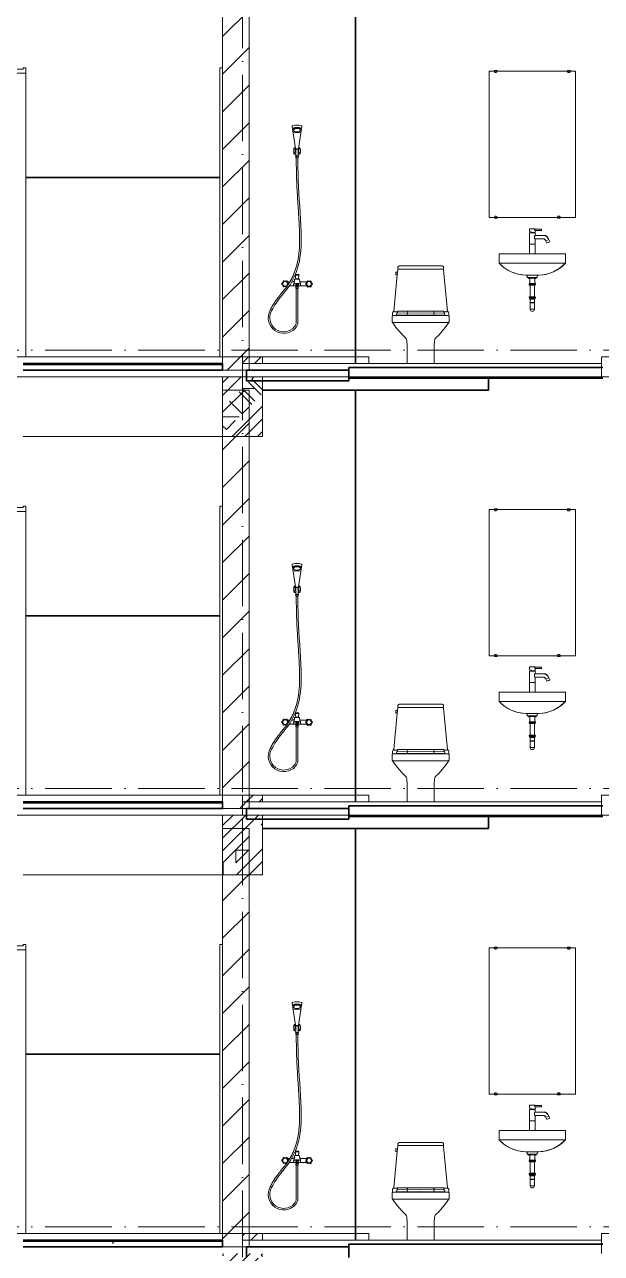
# Model space of a CAD drawing. Header units: millimetres. Extents: x -4940 to 55609, y -15283 to 93540.
# Drawn here: x 31310 to 35650, y 48100 to 57352 of the extents above; entities that cross this region are included whole.
import ezdxf

# ---------------------------------------------------------------- set-up
doc = ezdxf.new("R2010")
doc.units = ezdxf.units.MM
doc.linetypes.add('Grid Line', pattern=[14, 10, -2, 0, -2])
for name, color, linetype, lineweight in [('A-DOOR', 31, 'Continuous', 5), ('A-FLOR-MCUT', 3, 'Continuous', 9), ('CUA', 31, 'Continuous', 9), ('HATCH-TUONG', 152, 'Continuous', 9), ('NET CAT', 3, 'Continuous', 5), ('NET CATConcrete', 3, 'Continuous', 5), ('NET-CAT', 3, 'Continuous', 9), ('NET-THAY', 2, 'Continuous', 15), ('THIET-BI', 44, 'Continuous', 5), ('TRUC', 225, 'Continuous', 5)]:
    doc.layers.add(name, color=color, linetype=linetype, lineweight=lineweight)
pattern_1 = [(0, (21278.48, 39800), (1625.6, 406.4), [67.056, -1152.144, 67.056, -1152.144, -6502.4]), (0, (21278.48, 39800), (1625.6, 406.4), [-2438.4, 67.056, -2371.344, 67.056, -1152.144, -2844.8]), (0, (21278.48, 39800), (1625.6, 406.4), [-6096, 67.056, -745.744, 67.056, -1964.944]), (120, (21888.08, 40003.2), (-1164.753, 1204.611), [67.056, -1152.144, 67.056, -7654.544]), (120, (21888.08, 40003.2), (-1164.753, 1204.611), [-1286.256, -1152.144, 67.056, -2371.344, -4064]), (120, (21888.08, 40003.2), (-1164.753, 1204.611), [-4876.8, 67.056, -1152.144, 67.056, -2777.744]), (120, (21888.08, 40003.2), (-1164.753, 1204.611), [-6163.056, -745.744, 67.056, -1964.944]), (240, (22091.28, 40816), (-460.847, -1611.011), [67.056, -1152.144, 67.056, -7654.544]), (240, (22091.28, 40816), (-460.847, -1611.011), [-1286.256, -1152.144, 67.056, -2371.344, -4064]), (240, (22091.28, 40816), (-460.847, -1611.011), [-4876.8, 67.056, -1152.144, 67.056, -2777.744]), (240, (22091.28, 40816), (-460.847, -1611.011), [-6163.056, -745.744, 67.056, -1964.944])]
pattern_2 = [(45, (21278.48, 39800), (-141.4214, 141.4214), [])]
pattern_3 = [(45, (21373.7, 39800), (-476.246, 476.246), []), (45, (21469, 39800), (-476.246, 476.246), []), (45, (21278.5, 39800), (-476.246, 476.246), []), (45, (21754.7, 39800), (-476.246, 476.246), []), (45, (21850, 39800), (-476.246, 476.246), []), (0, (21659.5, 39895.25), (0, 952.5), [95.25, -857.25]), (0, (21754.7, 39990.5), (0, 952.5), [95.25, -857.25]), (45, (21659.5, 39895.25), (0, 952.491), [134.684, -1212.34]), (45, (21754.7, 39895.25), (0, 952.491), [134.684, -1212.34]), (0, (21659.5, 39895.25), (0, 952.5), [95.25, -857.25]), (90, (21183.2, 39895.25), (-952.5, 6e-14), [95.25, -857.25]), (90, (21278.5, 39895.25), (-952.5, 6e-14), [190.5, -762]), (45, (21183.2, 39990.5), (0, 952.491), [134.684, -1212.34]), (90, (22040.5, 40181), (-952.5, 6e-14), [95.25, -857.25]), (0, (21945.2, 40181), (0, 952.5), [95.25, -857.25]), (45, (21945.2, 40181), (0, 952.49), [134.684, -1212.34]), (0, (22135.7, 39895.25), (0, 952.5), [95.25, -857.25]), (0, (22135.7, 40371.5), (0, 952.5), [95.25, -857.25]), (90, (22326.2, 40466.75), (-952.5, 6e-14), [95.25, -857.25]), (45, (22135.7, 40371.5), (0, 952.49), [269.367, -1077.66]), (45, (22231, 40371.5), (0, 952.49), [134.684, -1212.34]), (45, (22421.5, 40562), (0, 952.49), [134.684, -1212.34]), (0, (22421.5, 40657.25), (0, 952.5), [95.25, -857.25]), (90, (22421.5, 40562), (-952.5, 6e-14), [95.25, -857.25]), (0, (21754.7, 40562), (0, 952.5), [95.25, -857.25]), (0, (21945.2, 40657.25), (0, 952.5), [95.25, -857.25]), (90, (21850, 40562), (-952.5, 6e-14), [95.25, -857.25]), (90, (21945.2, 40562), (-952.5, 6e-14), [95.25, -857.25]), (45, (21754.7, 40562), (0, 952.49), [134.684, -1212.34]), (45, (21945.2, 40562), (0, 952.49), [134.684, -1212.34]), (135, (21397.46, 40014.8), (-952.491, 6e-14), [134.684, -1212.34]), (135, (21516.6, 40133.4), (-952.491, 6e-14), [134.683, -1212.34]), (135, (21588.04, 40204.8), (-952.491, 6e-14), [134.683, -1212.34]), (135, (21611.85, 40228.6), (-952.49, 6e-14), [134.683, -1212.34]), (135, (21659.5, 40276.25), (-952.49, 6e-14), [134.683, -1212.34]), (135, (21683.3, 40300.06), (-952.49, 6e-14), [134.683, -1212.34]), (135, (21754.7, 40371.5), (-952.49, 6e-14), [134.683, -1212.34]), (135, (21802.35, 40419.1), (-952.49, 6e-14), [134.683, -1212.34]), (45, (21397.46, 40014.8), (0, 952.491), [95.25, -1251.775]), (45, (21516.6, 40133.4), (0, 952.491), [67.36, -1279.665]), (45, (21683.3, 40300.06), (0, 952.49), [67.36, -1279.665]), (45, (21588.04, 40395.3), (0, 952.49), [67.36, -1279.665]), (45, (21754.7, 40371.5), (0, 952.49), [67.36, -1279.665]), (45, (21659.5, 40466.75), (0, 952.49), [67.36, -1279.665]), (0, (21302.7, 40109.5), (0, 952.5), [190.043, -762.457]), (0, (21516.6, 40323.9), (0, 952.5), [95.25, -857.25])]

# ---------------------------------------------------------------- blocks, each defined once
blk = doc.blocks.new('X-SEN - X-SEN-5806-MẶT CẮT A-A')
at = {"layer": 'THIET-BI', "color": 130, "lineweight": 9}
for p, q in [((33348.4, 23419), (33322.8, 23584)), ((33371.4, 23419), (33397, 23584)), ((33346.9, 23414.9), (33338.3, 23421.9)), ((33351.3, 23414.9), (33346.9, 23414.9)), ((33348.4, 23414.9), (33348.4, 23419)), ((33351.3, 23397.1), (33351.3, 23414.9)), ((33368.4, 23414.9), (33372.9, 23414.9)), ((33368.4, 23397.1), (33368.4, 23414.9)), ((33371.4, 23414.9), (33371.4, 23419)), ((33372.9, 23414.9), (33381.4, 23421.9)), ((33338.3, 23378.1), (33346.9, 23397.1)), ((33346.9, 23397.1), (33351.3, 23397.1)), ((33350.4, 23363.1), (33350.4, 23392.9)), ((33369.5, 23363.1), (33350.4, 23363.1)), ((33369.5, 23358.1), (33350.4, 23358.1)), ((33351.2, 23358.1), (33351.2, 23351.3)), ((33354, 23348.3), (33365.8, 23348.3)), ((33365.8, 23358.1), (33354.2, 23358.1)), ((33369.6, 23397.1), (33368.4, 23397.1)), ((33372.9, 23397.1), (33368.4, 23397.1)), ((33368.8, 23351.3), (33368.8, 23358.1)), ((33369.5, 23392), (33369.5, 23363.1)), ((33381.4, 23378.1), (33372.9, 23397.1)), ((33305.7, 22414.7), (33285.6, 22414.7)), ((33330.1, 22414.7), (33319.6, 22414.7)), ((33337.4, 22400), (33341, 22431.9)), ((33345.9, 22436.2), (33374.1, 22436.2)), ((33346.6, 22464.7), (33350.3, 22436.7)), ((33373.5, 22464.7), (33346.6, 22464.7)), ((33350, 22393.4), (33350, 22398.9)), ((33350.3, 22436.7), (33369.7, 22436.7)), ((33368.5, 22470.6), (33351.5, 22470.6)), ((33369.7, 22436.7), (33373.5, 22464.7)), ((33370, 22399.2), (33370, 22393.4)), ((33382.6, 22400), (33379.1, 22431.9)), ((33389.9, 22414.7), (33434.6, 22414.7)), ((33285.6, 22385.3), (33287, 22385.3)), ((33301.7, 22385.3), (33434.3, 22385.3)), ((33349.8, 22379.7), (33349.8, 22385.3)), ((33369.8, 22379.7), (33349.8, 22379.7)), ((33350.7, 22378.3), (33350.7, 22379.7)), ((33368.7, 22378.3), (33350.7, 22378.3)), ((33351.1, 22371), (33351.1, 22367.3)), ((33352.4, 22373.5), (33352.4, 22378.3)), ((33353.9, 22114.3), (33353.9, 22364.3)), ((33365.7, 22374), (33354.1, 22374)), ((33354.1, 22364.3), (33365.7, 22364.3)), ((33365.9, 22114.3), (33365.9, 22364.3)), ((33367.5, 22373.5), (33367.5, 22378.3)), ((33368.7, 22379.7), (33368.7, 22378.3)), ((33368.7, 22367.3), (33368.7, 22371)), ((33369.8, 22385.3), (33369.8, 22379.7))]:
    blk.add_line(p, q, dxfattribs=at)
for centre in [(33270, 22400), (33450, 22399.2)]:
    blk.add_circle(centre, 17.5, dxfattribs=at)
for centre, radius, start, end in [((33359.9, 23490.3), 104.8, 71.20239, 108.79761), ((33327.7, 23584.8), 5, 108.79761, 188.81679), ((33330.3, 23568), 5, 107.228, 188.81679), ((33359.9, 23472.7), 104.8, 72.772, 107.228), ((33359.9, 23435.3), 104.8, 73.58336, 106.41664), ((33389.4, 23568), 5, 351.18321, 72.772), ((33392, 23584.8), 5, 351.18321, 71.20239), ((33413.7, 23400), 79.5, 166.0233, 193.9767), ((33341.4, 23418), 5, 90, 166.0233), ((33359.9, 23312.1), 112.4, 96.2592, 99.46347), ((33372.2, 23406), 26.9, 160.70548, 199.29452), ((33359.9, 23440.7), 24.6, 242.07326, 297.92674), ((33359.9, 23436.6), 24.6, 249.69968, 290.30032), ((33359.9, 23312.1), 112.4, 80.53653, 83.7408), ((33347.5, 23406), 26.9, 340.70548, 19.29452), ((33378.4, 23418), 5, 13.9767, 90), ((33306, 23400), 79.5, 346.0233, 13.9767), ((33341.4, 23382), 5, 193.9767, 270), ((33359.9, 23462.1), 87, 257.73835, 263.6304), ((33352.8, 23360.6), 3.83, 148.02464, 211.97536), ((33399.8, 23383.8), 50.3, 164.59285, 189.38997), ((33350.4, 23362.1), 1, 90, 148.02464), ((33350.4, 23359.1), 1, 211.97536, 270), ((33347.5, 23360.6), 3.83, 319.28447, 40.71553), ((33354.2, 23351.3), 3, 180, 270), ((33357.5, 23360.6), 3.83, 139.28447, 220.71553), ((33362.5, 23360.6), 3.83, 319.28447, 40.71553), ((33365.8, 23351.3), 3, 270, 0), ((33319.9, 23383.8), 50.3, 350.61003, 15.40715), ((33372.4, 23360.6), 3.83, 139.28447, 220.71553), ((33359.9, 23462.1), 87, 276.3696, 282.26165), ((33369.5, 23362.1), 1, 31.97536, 90), ((33369.5, 23359.1), 1, 270, 328.02464), ((33367.1, 23360.6), 3.83, 328.02464, 31.97536), ((33378.4, 23382), 5, 270, 346.0233), ((33270, 22400), 25, 171.53285, 188.46715), ((33240.3, 22417.1), 14.3, 290.19286, 9.80714), ((33240.3, 22382.9), 14.3, 350.19286, 69.80714), ((33270, 22400), 25, 111.53285, 128.46715), ((33270, 22434.3), 14.3, 230.19286, 309.80714), ((33270, 22400), 25, 51.53285, 68.46715), ((33299.7, 22417.1), 14.3, 170.19286, 249.80714), ((33299.7, 22382.9), 14.3, 110.19286, 189.80714), ((33270, 22400), 25, 351.53285, 8.46715), ((33330.1, 22424.7), 10, 270, 353.59525), ((33537.4, 22362.2), 206.6, 162.721, 173.59628), ((33359.1, 22384.4), 26.7, 144.25984, 178.11019), ((33360, 22350.8), 54.2, 65.33418, 114.66582), ((33345.9, 22431.2), 5, 90, 172.76706), ((33351.5, 22465.6), 5, 90, 189.6096), ((33368.5, 22465.6), 5, 350.3904, 90), ((33374.1, 22431.2), 5, 7.23294, 90), ((33389.9, 22424.7), 10, 186.40475, 270), ((33182.7, 22362.2), 206.6, 6.40372, 17.279), ((33360.9, 22383.7), 27.1, 3.30197, 36.88985), ((33450, 22399.2), 25, 171.53285, 188.46715), ((33420.3, 22416.3), 14.3, 290.19286, 9.80714), ((33420.3, 22382), 14.3, 350.19286, 69.80714), ((33450, 22399.2), 25, 111.53285, 128.46715), ((33450, 22433.4), 14.3, 230.19286, 309.80714), ((33450, 22399.2), 25, 51.53285, 68.46715), ((33479.7, 22416.3), 14.3, 170.19286, 249.80714), ((33479.7, 22382), 14.3, 110.19286, 189.80714), ((33450, 22399.2), 25, 351.53285, 8.46715), ((33270, 22400), 25, 231.53285, 248.46715), ((33270, 22365.7), 14.3, 50.19286, 129.80714), ((33270, 22400), 25, 291.53285, 308.46715), ((33354.1, 22371), 3, 90, 180), ((33354.1, 22367.3), 3, 180, 270), ((33365.7, 22371), 3, 0, 90), ((33365.7, 22367.3), 3, 270, 0), ((33450, 22399.2), 25, 231.53285, 248.46715), ((33450, 22364.9), 14.3, 50.19286, 129.80714), ((33450, 22399.2), 25, 291.53285, 308.46715), ((33259.9, 22144.3), 117.1, 150.15771, 318.97112), ((33259.9, 22144.3), 105.1, 150.15771, 318.97112), ((33294.9, 22114.3), 59, 318.60543, 359.98786), ((33294.9, 22114.3), 71, 318.6668, 359.98992)]:
    blk.add_arc(centre, radius, start, end, dxfattribs=at)
for centre, major_axis, ratio in [((33359.9, 23558.8), (30.2, 0), 0.492288), ((33359.6, 23556.9), (26.8, 0.5), 0.480422), ((33360, 22393.4), (10, 0), 0.102577)]:
    blk.add_ellipse(centre, major_axis=major_axis, ratio=ratio, dxfattribs=at)
blk.add_ellipse((33360, 22399.2), major_axis=(10, 0), ratio=0.102577, start_param=0, end_param=3.141593, dxfattribs=at)
for points, knots in [([(33354, 23348.3), (33354.2, 23329.3), (33354.3, 23310.2), (33354.7, 23272.2), (33355, 23253.2), (33355.7, 23220.2), (33356.1, 23206.2), (33356.9, 23180.7), (33357.3, 23169.3), (33358.2, 23146.4), (33358.8, 23135), (33360.5, 23100.7), (33361.8, 23077.9), (33366.1, 23009.6), (33369.2, 22964.1), (33373, 22902), (33373.9, 22885.3), (33375.5, 22854.4), (33376.2, 22840.1), (33377.3, 22813.5), (33377.7, 22801.1), (33378.5, 22776.4), (33378.8, 22764.1), (33379.2, 22727.1), (33379, 22702.5), (33377.1, 22663.2), (33376, 22648.5), (33373.2, 22622), (33371.7, 22610.3), (33368.3, 22588.7), (33366.5, 22578.7), (33362.3, 22559), (33359.9, 22549.2), (33352, 22519.8), (33345.6, 22500.6), (33334.5, 22472.5), (33330.6, 22463.4), (33318, 22436.4), (33308.6, 22418.9), (33293.1, 22394), (33287.7, 22386), (33276.2, 22369.9), (33270, 22361.8), (33257.2, 22345.7), (33250.6, 22337.8), (33234.2, 22318.1), (33224.3, 22306.3), (33211.3, 22289.6), (33207.9, 22285), (33201.8, 22276.7), (33199.1, 22272.9), (33194.8, 22266.7), (33193.2, 22264.3), (33188.4, 22256.9), (33185.4, 22251.9), (33179.4, 22241.9), (33176.6, 22236.8), (33168.4, 22221.9), (33163.2, 22212), (33158.1, 22202.2)], [10.763393, 10.763393, 10.763393, 10.763393, 67.877121, 67.877121, 124.65304, 124.65304, 166.69513, 166.69513, 200.930722, 200.930722, 235.166314, 235.166314, 303.637498, 303.637498, 440.579865, 440.579865, 490.560181, 490.560181, 533.538778, 533.538778, 570.662893, 570.662893, 607.787008, 607.787008, 682.035238, 682.035238, 727.0732, 727.0732, 763.128626, 763.128626, 793.90814, 793.90814, 824.687653, 824.687653, 886.24668, 886.24668, 916.453467, 916.453467, 976.867041, 976.867041, 1006.423841, 1006.423841, 1037.610174, 1037.610174, 1068.796507, 1068.796507, 1114.385518, 1114.385518, 1131.259849, 1131.259849, 1144.761911, 1144.761911, 1153.292739, 1153.292739, 1170.354396, 1170.354396, 1187.416052, 1187.416052, 1220.589637, 1220.589637, 1220.589637, 1220.589637]), ([(33366, 23348.4), (33366.4, 23292), (33368.1, 23105.6), (33393.2, 22847.9), (33391.2, 22570.1), (33315.1, 22383.2), (33212.1, 22279.9), (33179.1, 22216.5), (33168.7, 22196.6)], [10.839785, 10.839785, 10.839785, 10.839785, 179.867982, 569.802437, 788.393473, 1006.975964, 1153.38591, 1220.589637, 1220.589637, 1220.589637, 1220.589637])]:
    blk.add_open_spline(points, degree=3, knots=knots, dxfattribs=at)
blk = doc.blocks.new('X-XI - X-XI-5804-MẶT CẮT A-A')
at = {"layer": 'THIET-BI', "color": 130, "lineweight": 9}
for p, q in [((34103.8, 22485.2), (34103.8, 22469.8)), ((34103.8, 22485.2), (34103.8, 22469.8)), ((34115.8, 22488.2), (34106.8, 22488.2)), ((34115.8, 22488.2), (34106.8, 22488.2)), ((34117.4, 22505.1), (34113.8, 22466.8)), ((34113.8, 22466.8), (34115.8, 22488.2)), ((34117.4, 22505.1), (34115.8, 22488.2)), ((34118, 22524.9), (34117.4, 22521.7)), ((34118, 22524.9), (34117.4, 22521.7)), ((34117.4, 22521.7), (34117.4, 22518.2)), ((34117.4, 22521.7), (34117.4, 22518.2)), ((34117.4, 22518.2), (34118.5, 22514.3)), ((34117.4, 22518.2), (34118.5, 22514.3)), ((34118.2, 22508.5), (34117.4, 22505.1)), ((34118.2, 22508.5), (34117.4, 22505.1)), ((34119.6, 22528.4), (34118, 22524.9)), ((34119.6, 22528.4), (34118, 22524.9)), ((34119.9, 22511.5), (34118.2, 22508.5)), ((34119.9, 22511.5), (34118.2, 22508.5)), ((34118.5, 22514.3), (34119.9, 22511.5)), ((34118.5, 22514.3), (34119.9, 22511.5)), ((34121.8, 22531.3), (34119.6, 22528.4)), ((34121.8, 22531.3), (34119.6, 22528.4)), ((34119.9, 22511.5), (34289.9, 22511.5)), ((34124.4, 22533.5), (34121.8, 22531.3)), ((34124.4, 22533.5), (34121.8, 22531.3)), ((34127.1, 22535), (34124.4, 22533.5)), ((34127.1, 22535), (34124.4, 22533.5)), ((34452.8, 22535), (34127.1, 22535)), ((34452.8, 22535), (34127.1, 22535)), ((34289.9, 22511.5), (34460, 22511.5)), ((34456.1, 22533.1), (34452.8, 22535)), ((34456.1, 22533.1), (34452.8, 22535)), ((34458.6, 22530.8), (34456.1, 22533.1)), ((34458.6, 22530.8), (34456.1, 22533.1)), ((34460.6, 22527.9), (34458.6, 22530.8)), ((34460.6, 22527.9), (34458.6, 22530.8)), ((34460, 22511.5), (34461.4, 22514.3)), ((34460, 22511.5), (34461.4, 22514.3)), ((34461, 22510), (34460, 22511.5)), ((34461, 22510), (34460, 22511.5)), ((34461.8, 22524.9), (34460.6, 22527.9)), ((34461.8, 22524.9), (34460.6, 22527.9)), ((34461.7, 22508.5), (34461, 22510)), ((34461.7, 22508.5), (34461, 22510)), ((34461.4, 22514.3), (34462.2, 22517.1)), ((34461.4, 22514.3), (34462.2, 22517.1)), ((34462.2, 22506.8), (34461.7, 22508.5)), ((34462.2, 22506.8), (34461.7, 22508.5)), ((34462.5, 22521.3), (34461.8, 22524.9)), ((34462.5, 22521.3), (34461.8, 22524.9)), ((34462.2, 22517.1), (34462.5, 22521.3)), ((34462.2, 22517.1), (34462.5, 22521.3)), ((34462.5, 22505.1), (34462.2, 22506.8)), ((34462.5, 22505.1), (34462.2, 22506.8)), ((34491.7, 22192.8), (34462.5, 22505.1)), ((34491.7, 22192.8), (34462.5, 22505.1)), ((34113.8, 22466.8), (34088.2, 22192.8)), ((34113.8, 22466.8), (34088.2, 22192.8)), ((34106.8, 22466.8), (34113.8, 22466.8)), ((34106.8, 22466.8), (34113.8, 22466.8)), ((34076.4, 22155.9), (34076, 22113)), ((34076.4, 22155.9), (34076, 22113)), ((34076, 22113), (34080, 22105.8)), ((34076, 22113), (34080, 22105.8)), ((34080.2, 22161.8), (34076.4, 22155.9)), ((34080.2, 22161.8), (34076.4, 22155.9)), ((34077.3, 22178.2), (34077, 22175.4)), ((34077.3, 22178.2), (34077, 22175.4)), ((34077, 22175.4), (34077.2, 22171.9)), ((34077, 22175.4), (34077.2, 22171.9)), ((34077.2, 22171.9), (34078, 22168.6)), ((34077.2, 22171.9), (34078, 22168.6)), ((34078.5, 22182.6), (34077.3, 22178.2)), ((34078.5, 22182.6), (34077.3, 22178.2)), ((34078, 22168.6), (34080.2, 22161.8)), ((34078, 22168.6), (34080.2, 22161.8)), ((34080.3, 22185.9), (34078.5, 22182.6)), ((34080.3, 22185.9), (34078.5, 22182.6)), ((34082.5, 22188.6), (34080.3, 22185.9)), ((34082.5, 22188.6), (34080.3, 22185.9)), ((34085.5, 22191.2), (34082.5, 22188.6)), ((34085.5, 22191.2), (34082.5, 22188.6)), ((34088.2, 22192.8), (34085.5, 22191.2)), ((34088.2, 22192.8), (34085.5, 22191.2)), ((34289.9, 22161.2), (34089.8, 22161.2)), ((34116.2, 22190.1), (34096.6, 22190.1)), ((34111.4, 22163.3), (34126.3, 22163.5)), ((34289.9, 22181.4), (34116.7, 22179.2)), ((34289.9, 22194.9), (34121.2, 22194.9)), ((34126.3, 22163.5), (34146.5, 22163.8)), ((34127, 22161.2), (34126.3, 22163.3)), ((34289.9, 22165.3), (34146.2, 22163.8)), ((34146.7, 22163.8), (34146.7, 22161.2)), ((34188.2, 22167), (34190.8, 22180)), ((34191.1, 22164.6), (34188.2, 22167)), ((34189.5, 22185.1), (34194, 22194.6)), ((34190.8, 22180), (34189.5, 22185.1)), ((34458.6, 22194.9), (34289.9, 22194.9)), ((34463.2, 22179.2), (34289.9, 22181.4)), ((34433.7, 22163.8), (34289.9, 22165.3)), ((34490, 22161.2), (34289.9, 22161.2)), ((34390.4, 22185.1), (34385.9, 22194.6)), ((34388.8, 22164.6), (34391.7, 22167)), ((34389, 22180), (34390.4, 22185.1)), ((34391.7, 22167), (34389, 22180)), ((34433.1, 22163.8), (34433.1, 22161.2)), ((34453.6, 22163.5), (34433.4, 22163.8)), ((34452.9, 22161.2), (34453.6, 22163.3)), ((34468.5, 22163.3), (34453.6, 22163.5)), ((34463.7, 22190.1), (34483.2, 22190.1)), ((34495.3, 22190.5), (34491.7, 22192.8)), ((34495.3, 22190.5), (34491.7, 22192.8)), ((34497.8, 22188.2), (34495.3, 22190.5)), ((34497.8, 22188.2), (34495.3, 22190.5)), ((34495.4, 22098.9), (34503.8, 22113)), ((34495.4, 22098.9), (34503.8, 22113)), ((34499.8, 22185.5), (34497.8, 22188.2)), ((34499.8, 22185.5), (34497.8, 22188.2)), ((34499.7, 22161.8), (34501.9, 22168.6)), ((34499.7, 22161.8), (34501.9, 22168.6)), ((34503.5, 22155.9), (34499.7, 22161.8)), ((34503.5, 22155.9), (34499.7, 22161.8)), ((34501.3, 22182.6), (34499.8, 22185.5)), ((34501.3, 22182.6), (34499.8, 22185.5)), ((34502.4, 22179.1), (34501.3, 22182.6)), ((34502.4, 22179.1), (34501.3, 22182.6)), ((34501.9, 22168.6), (34502.7, 22172.1)), ((34501.9, 22168.6), (34502.7, 22172.1)), ((34502.9, 22175.5), (34502.4, 22179.1)), ((34502.9, 22175.5), (34502.4, 22179.1)), ((34502.7, 22172.1), (34502.9, 22175.5)), ((34502.7, 22172.1), (34502.9, 22175.5)), ((34503.8, 22113), (34503.5, 22155.9)), ((34503.8, 22113), (34503.5, 22155.9)), ((34080, 22105.8), (34084.5, 22098.9)), ((34080, 22105.8), (34084.5, 22098.9)), ((34084.5, 22098.9), (34105.8, 22070)), ((34084.5, 22098.9), (34105.8, 22070)), ((34289.9, 22108.4), (34086.6, 22108.4)), ((34105.8, 22070), (34128.2, 22042.5)), ((34105.8, 22070), (34128.2, 22042.5)), ((34128.2, 22042.5), (34152.2, 22015.8)), ((34128.2, 22042.5), (34152.2, 22015.8)), ((34493.2, 22108.4), (34289.9, 22108.4)), ((34428.4, 22016.6), (34451.7, 22042.5)), ((34428.4, 22016.6), (34451.7, 22042.5)), ((34451.7, 22042.5), (34474.5, 22070.5)), ((34451.7, 22042.5), (34474.5, 22070.5)), ((34474.5, 22070.5), (34495.4, 22098.9)), ((34474.5, 22070.5), (34495.4, 22098.9)), ((34152.2, 22015.8), (34177.3, 21990.6)), ((34152.2, 22015.8), (34177.3, 21990.6)), ((34177.3, 21990.6), (34182.8, 21982.9)), ((34177.3, 21990.6), (34182.8, 21982.9)), ((34182.8, 21982.9), (34185.2, 21973.7)), ((34182.8, 21982.9), (34185.2, 21973.7)), ((34185.2, 21973.7), (34187.5, 21930.4)), ((34185.2, 21973.7), (34187.5, 21930.4)), ((34187.5, 21930.4), (34188.7, 21886.9)), ((34187.5, 21930.4), (34188.7, 21886.9)), ((34391.2, 21886.9), (34392.4, 21930.6)), ((34391.2, 21886.9), (34392.4, 21930.6)), ((34392.4, 21930.6), (34394.7, 21973.7)), ((34392.4, 21930.6), (34394.7, 21973.7)), ((34394.7, 21973.7), (34395.4, 21978.3)), ((34394.7, 21973.7), (34395.4, 21978.3)), ((34395.4, 21978.3), (34397, 21982.9)), ((34395.4, 21978.3), (34397, 21982.9)), ((34397, 21982.9), (34399.3, 21986.9)), ((34397, 21982.9), (34399.3, 21986.9)), ((34399.3, 21986.9), (34402.6, 21990.6)), ((34399.3, 21986.9), (34402.6, 21990.6)), ((34402.6, 21990.6), (34428.4, 22016.6)), ((34402.6, 21990.6), (34428.4, 22016.6)), ((34188.7, 21843.4), (34187.5, 21800)), ((34188.7, 21843.4), (34187.5, 21800)), ((34188.7, 21886.9), (34188.7, 21843.4)), ((34188.7, 21886.9), (34188.7, 21843.4)), ((34391.2, 21843.3), (34391.2, 21886.9)), ((34391.2, 21843.3), (34391.2, 21886.9)), ((34392.3, 21800), (34391.2, 21843.3)), ((34392.3, 21800), (34391.2, 21843.3))]:
    blk.add_line(p, q, dxfattribs=at)
for centre, radius, start, end in [((34106.8, 22485.2), 3.03, 90, 180), ((34106.8, 22485.2), 3.03, 90, 180), ((34106.8, 22469.8), 3.03, 180, 270), ((34106.8, 22469.8), 3.03, 180, 270), ((34089.8, 22187.8), 26.6, 247.71362, 270), ((34096.6, 22207.7), 17.6, 239.73446, 270), ((34125.2, 22166.1), 17, 144.24502, 177.87615), ((34111.5, 22166.6), 3.33, 177.87615, 267.59063), ((34119, 22170.6), 9.33, 107.38471, 144.24502), ((34117.7, 22182.7), 3.51, 162.38045, 244.91357), ((33987.3, 22224.1), 133.3, 342.38045, 345.70336), ((34121.2, 22190), 4.93, 90, 165.70336), ((34458.6, 22190), 4.93, 14.29664, 90), ((34592.6, 22224.1), 133.3, 194.29664, 197.61955), ((34462.2, 22182.7), 3.51, 295.08643, 17.61955), ((34460.9, 22170.6), 9.33, 35.75498, 72.61529), ((34454.7, 22166.1), 17, 2.12385, 35.75498), ((34468.3, 22166.6), 3.33, 272.40937, 2.12385), ((34483.2, 22207.7), 17.6, 270, 300.21928), ((34490, 22187.8), 26.6, 270, 292.28638), ((34086.6, 22095.7), 12.7, 90, 123.16215), ((34493.2, 22095.7), 12.7, 56.74575, 90)]:
    blk.add_arc(centre, radius, start, end, dxfattribs=at)
blk = doc.blocks.new('X-LA - X-LA-156710-MẶT CẮT A-A')
at = {"layer": 'THIET-BI', "color": 130, "lineweight": 9}
for p, q in [((35454.9, 24000), (34804.9, 24000)), ((34804.9, 24000), (34804.9, 22900)), ((34804.9, 24000), (34844.9, 24000)), ((34804.9, 22900), (34804.9, 24000)), ((34844.9, 24005), (34864.9, 24005)), ((34844.9, 24000), (34844.9, 24005)), ((34844.9, 24000), (34845.4, 23996.9)), ((34845.4, 23996.9), (34847.2, 23993.6)), ((34847.2, 23993.6), (34850.2, 23991.2)), ((34850.2, 23991.2), (34854.9, 23990)), ((34854.9, 23990), (34859, 23990.9)), ((34859, 23990.9), (34861.9, 23992.9)), ((34861.9, 23992.9), (34864.1, 23996.1)), ((34864.1, 23996.1), (34864.9, 24000)), ((34864.9, 24005), (34864.9, 24000)), ((34864.9, 24000), (35394.9, 24000)), ((35394.9, 24005), (35414.9, 24005)), ((35394.9, 24000), (35394.9, 24005)), ((35394.9, 24000), (35395.5, 23996.6)), ((35395.5, 23996.6), (35397.6, 23993.3)), ((35397.6, 23993.3), (35400.4, 23991.1)), ((35400.4, 23991.1), (35404.9, 23990)), ((35404.9, 23990), (35409.1, 23990.9)), ((35409.1, 23990.9), (35412.3, 23993.2)), ((35412.3, 23993.2), (35414.3, 23996.5)), ((35414.3, 23996.5), (35414.9, 24000)), ((35414.9, 24005), (35414.9, 24000)), ((35414.9, 24000), (35454.9, 24000)), ((35454.9, 22900), (35454.9, 24000)), ((35454.9, 24000), (35454.9, 22900)), ((34804.9, 22900), (35454.9, 22900)), ((34844.9, 22900), (34804.9, 22900)), ((34845.4, 22903.1), (34844.9, 22900)), ((34844.9, 22900), (34844.9, 22895)), ((34844.9, 22895), (34864.9, 22895)), ((34847.2, 22906.4), (34845.4, 22903.1)), ((34850.2, 22908.8), (34847.2, 22906.4)), ((34854.9, 22910), (34850.2, 22908.8)), ((34859, 22909.1), (34854.9, 22910)), ((34861.9, 22907.1), (34859, 22909.1)), ((34864.1, 22903.9), (34861.9, 22907.1)), ((34864.9, 22900), (34864.1, 22903.9)), ((34864.9, 22895), (34864.9, 22900)), ((35319.9, 22900), (34864.9, 22900)), ((35320.5, 22903.4), (35319.9, 22900)), ((35319.9, 22900), (35319.9, 22895)), ((35319.9, 22895), (35339.9, 22895)), ((35322.6, 22906.7), (35320.5, 22903.4)), ((35325.4, 22908.9), (35322.6, 22906.7)), ((35329.9, 22910), (35325.4, 22908.9)), ((35334.1, 22909.1), (35329.9, 22910)), ((35337.3, 22906.8), (35334.1, 22909.1)), ((35339.3, 22903.5), (35337.3, 22906.8)), ((35339.9, 22900), (35339.3, 22903.5)), ((35339.9, 22895), (35339.9, 22900)), ((35454.9, 22900), (35339.9, 22900)), ((35108.9, 22814.3), (35109.9, 22815.3)), ((35108.9, 22814.3), (35108.9, 22796.3)), ((35108.9, 22796.3), (35108.9, 22814.3)), ((35108.9, 22796.3), (35130.4, 22786.3)), ((35114.6, 22793.7), (35108.9, 22796.3)), ((35108.9, 22783.8), (35108.9, 22625)), ((35108.9, 22625), (35108.9, 22783.8)), ((35129.9, 22784.3), (35109.4, 22784.3)), ((35109.4, 22784.3), (35111.3, 22784.3)), ((35109.9, 22815.3), (35149.9, 22815.3)), ((35109.9, 22815.3), (35149.9, 22815.3)), ((35111.8, 22784.8), (35114.6, 22793.7)), ((35150.4, 22784.3), (35129.9, 22784.3)), ((35130.4, 22786.3), (35150.9, 22786.3)), ((35147.9, 22786.3), (35148.1, 22784.8)), ((35147.9, 22786.3), (35148.1, 22784.8)), ((35150.9, 22786.3), (35147.9, 22786.3)), ((35148.5, 22784.3), (35150.4, 22784.3)), ((35149.9, 22815.3), (35150.9, 22814.3)), ((35150.9, 22812.8), (35150.9, 22814.3)), ((35150.9, 22814.3), (35150.9, 22812.8)), ((35197.9, 22812.8), (35150.9, 22812.8)), ((35150.9, 22812.8), (35197.9, 22812.8)), ((35150.9, 22802.8), (35197.9, 22802.8)), ((35150.9, 22786.3), (35150.9, 22802.8)), ((35150.9, 22802.8), (35150.9, 22786.3)), ((35197.9, 22802.8), (35150.9, 22802.8)), ((35150.9, 22783.8), (35150.9, 22763.5)), ((35150.9, 22783.8), (35150.9, 22763.5)), ((35150.9, 22763.5), (35213.4, 22763.5)), ((35150.9, 22763.5), (35213.4, 22763.5)), ((35197.9, 22812.8), (35198.9, 22811.8)), ((35198.9, 22803.8), (35197.9, 22802.8)), ((35198.9, 22811.8), (35198.9, 22803.8)), ((35198.9, 22811.8), (35198.9, 22803.8)), ((35213.4, 22763.5), (35229.9, 22763.5)), ((35229.9, 22763.5), (35244.9, 22753.9)), ((35150.9, 22698.6), (35108.9, 22698.6)), ((35150.9, 22738.5), (35150.9, 22625)), ((35213.4, 22738.5), (35150.9, 22738.5)), ((35150.9, 22738.5), (35150.9, 22625)), ((35213.4, 22738.5), (35150.9, 22738.5)), ((35220.2, 22738.5), (35213.4, 22738.5)), ((35226.4, 22734.6), (35220.2, 22738.5)), ((35231.3, 22723.9), (35226.4, 22734.6)), ((35229.2, 22728.4), (35231.3, 22723.9)), ((35254, 22734.4), (35231.3, 22723.9)), ((35231.3, 22723.9), (35238.7, 22708)), ((35238.7, 22708), (35231.3, 22723.9)), ((35240.1, 22707.5), (35238.7, 22708)), ((35260.9, 22717.2), (35240.1, 22707.5)), ((35240.1, 22707.5), (35250.5, 22712.4)), ((35244.9, 22753.9), (35254, 22734.4)), ((35250.5, 22712.4), (35260.9, 22717.2)), ((35251.9, 22739), (35254, 22734.4)), ((35252.6, 22733.8), (35254, 22734.4)), ((35254, 22734.4), (35261.4, 22718.6)), ((35254, 22734.4), (35261.4, 22718.6)), ((35261.4, 22718.6), (35260.9, 22717.2)), ((34879.9, 22625), (34879.9, 22555)), ((35379.9, 22625), (34879.9, 22625)), ((34879.9, 22625), (35108.9, 22625)), ((34879.9, 22555), (34879.9, 22625)), ((35150.9, 22625), (35379.9, 22625)), ((35379.9, 22555), (35379.9, 22625)), ((35379.9, 22625), (35379.9, 22555)), ((34879.9, 22555), (35379.9, 22555)), ((34919.5, 22520.4), (34879.9, 22555)), ((34970.9, 22490.4), (34919.5, 22520.4)), ((35022.2, 22472.8), (34970.9, 22490.4)), ((35288.7, 22490.3), (35231.3, 22471.3)), ((35333.2, 22515.3), (35288.7, 22490.3)), ((35379.9, 22555), (35333.2, 22515.3)), ((35079.9, 22464.7), (35022.2, 22472.8)), ((35079.9, 22464.7), (35179.9, 22464.7)), ((35091.3, 22464.7), (35079.9, 22464.7)), ((35091.3, 22464.7), (35092.1, 22453.3)), ((35092.1, 22453.3), (35091.3, 22464.7)), ((35092.3, 22450.1), (35092.1, 22453.3)), ((35094.9, 22447.7), (35092.3, 22450.1)), ((35098, 22447.7), (35094.9, 22447.7)), ((35098, 22447.7), (35161.8, 22447.7)), ((35105.4, 22447.7), (35098, 22447.7)), ((35105.4, 22447.7), (35099.9, 22445.7)), ((35099.9, 22445.7), (35105.4, 22447.7)), ((35159.9, 22445.7), (35099.9, 22445.7)), ((35099.9, 22445.7), (35099.9, 22442.7)), ((35099.9, 22442.7), (35099.9, 22445.7)), ((35099.9, 22442.7), (35159.9, 22442.7)), ((35101.9, 22442.7), (35099.9, 22442.7)), ((35101.9, 22442.7), (35157.9, 22442.7)), ((35101.9, 22441.7), (35101.9, 22442.7)), ((35101.9, 22441.7), (35101.9, 22442.7)), ((35102.9, 22440.7), (35107.2, 22440.7)), ((35107.2, 22440.7), (35102.9, 22440.7)), ((35154.4, 22447.7), (35105.4, 22447.7)), ((35106, 22395.2), (35106.2, 22397.8)), ((35107.3, 22393.2), (35106, 22395.2)), ((35106.2, 22397.8), (35107.8, 22399.5)), ((35109.4, 22440.7), (35107.2, 22440.7)), ((35108.4, 22391.8), (35107.3, 22393.2)), ((35107.8, 22402.7), (35107.8, 22399.5)), ((35129.9, 22402.7), (35107.8, 22402.7)), ((35107.8, 22402.7), (35108.9, 22402.7)), ((35107.8, 22399.5), (35107.8, 22402.7)), ((35107.8, 22399.5), (35152, 22399.5)), ((35109.9, 22390.6), (35108.4, 22391.8)), ((35111.2, 22406.4), (35108.9, 22404.2)), ((35108.9, 22404.2), (35111.2, 22406.4)), ((35108.9, 22404.2), (35108.9, 22402.7)), ((35108.9, 22402.7), (35108.9, 22404.2)), ((35111.2, 22438.9), (35109.4, 22440.7)), ((35111.4, 22389.7), (35109.9, 22390.6)), ((35111.2, 22436.7), (35111.2, 22438.9)), ((35111.2, 22436.7), (35111.2, 22406.4)), ((35111.2, 22406.4), (35111.2, 22436.7)), ((35152, 22402.7), (35129.9, 22402.7)), ((35150, 22390.6), (35148.4, 22389.7)), ((35150.5, 22440.7), (35148.7, 22438.9)), ((35148.7, 22438.9), (35148.7, 22436.7)), ((35148.7, 22432.7), (35148.7, 22436.7)), ((35148.7, 22436.7), (35148.7, 22406.4)), ((35148.7, 22406.4), (35148.7, 22432.7)), ((35150.9, 22404.2), (35148.7, 22406.4)), ((35148.7, 22406.4), (35150.9, 22404.2)), ((35151.4, 22391.8), (35150, 22390.6)), ((35152.7, 22440.7), (35150.5, 22440.7)), ((35150.9, 22402.7), (35150.9, 22404.2)), ((35150.9, 22404.2), (35150.9, 22402.7)), ((35150.9, 22402.7), (35152, 22402.7)), ((35152.6, 22393.2), (35151.4, 22391.8)), ((35152, 22399.5), (35152, 22402.7)), ((35152, 22402.7), (35152, 22399.5)), ((35152, 22399.5), (35153.7, 22397.8)), ((35153.9, 22395.2), (35152.6, 22393.2)), ((35156.9, 22440.7), (35152.7, 22440.7)), ((35156.9, 22440.7), (35152.7, 22440.7)), ((35153.7, 22397.8), (35153.9, 22395.2)), ((35159.9, 22445.7), (35154.4, 22447.7)), ((35154.4, 22447.7), (35159.9, 22445.7)), ((35161.8, 22447.7), (35154.4, 22447.7)), ((35157.9, 22441.7), (35156.9, 22440.7)), ((35157.9, 22442.7), (35157.9, 22441.7)), ((35157.9, 22442.7), (35157.9, 22441.7)), ((35159.9, 22442.7), (35157.9, 22442.7)), ((35159.9, 22442.7), (35159.9, 22445.7)), ((35159.9, 22445.7), (35159.9, 22442.7)), ((35165, 22447.7), (35161.8, 22447.7)), ((35167.6, 22450.1), (35165, 22447.7)), ((35167.8, 22453.3), (35167.6, 22450.1)), ((35168.6, 22464.7), (35167.8, 22453.3)), ((35168.6, 22464.7), (35167.8, 22453.3)), ((35179.9, 22464.7), (35168.6, 22464.7)), ((35231.3, 22471.3), (35179.9, 22464.7)), ((35106, 22297.7), (35107.3, 22299.7)), ((35106.2, 22295.1), (35106, 22297.7)), ((35107.3, 22299.7), (35108.4, 22301.1)), ((35108.4, 22301.1), (35109.8, 22302.3)), ((35109.8, 22302.3), (35111.4, 22303.2)), ((35129.9, 22389.7), (35111.4, 22389.7)), ((35114, 22389.7), (35111.4, 22389.7)), ((35129.9, 22303.2), (35111.4, 22303.2)), ((35111.4, 22303.2), (35114, 22303.2)), ((35114, 22303.2), (35114, 22389.7)), ((35114, 22303.2), (35114, 22389.7)), ((35148.4, 22389.7), (35129.9, 22389.7)), ((35148.4, 22303.2), (35129.9, 22303.2)), ((35145.8, 22303.2), (35145.8, 22389.7)), ((35145.8, 22389.7), (35145.8, 22303.2)), ((35148.4, 22389.7), (35145.8, 22389.7)), ((35145.8, 22303.2), (35148.4, 22303.2)), ((35148.4, 22303.2), (35150, 22302.3)), ((35150, 22302.3), (35151.4, 22301.1)), ((35151.4, 22301.1), (35152.6, 22299.7)), ((35152.6, 22299.7), (35153.9, 22297.7)), ((35153.9, 22297.7), (35153.7, 22295.1)), ((35107.8, 22293.4), (35106.2, 22295.1)), ((35107.8, 22293.4), (35107.8, 22290.2)), ((35152, 22293.4), (35107.8, 22293.4)), ((35107.8, 22290.2), (35107.8, 22293.4)), ((35107.8, 22290.2), (35129.9, 22290.2)), ((35112, 22290.2), (35107.8, 22290.2)), ((35112, 22290.2), (35107.8, 22290.2)), ((35112, 22286.8), (35112, 22290.2)), ((35112, 22286.8), (35112, 22290.2)), ((35147.9, 22286.8), (35112, 22286.8)), ((35112.4, 22286), (35112, 22286.8)), ((35112.4, 22286), (35112, 22286.8)), ((35112.4, 22286), (35113.3, 22284.3)), ((35113.3, 22284.3), (35146.5, 22284.3)), ((35113.3, 22258.8), (35113.3, 22284.3)), ((35113.3, 22258.8), (35113.3, 22284.3)), ((35114, 22257.1), (35113.3, 22258.8)), ((35113.6, 22258.1), (35114, 22257.1)), ((35114, 22258.5), (35145.8, 22258.5)), ((35114, 22257.1), (35114, 22208.8)), ((35114, 22208.8), (35114, 22257.1)), ((35145.8, 22208.8), (35114, 22208.8)), ((35129.9, 22257.8), (35115, 22257.8)), ((35129.9, 22290.2), (35152, 22290.2)), ((35144.8, 22257.8), (35129.9, 22257.8)), ((35146.5, 22258.8), (35145.8, 22257.1)), ((35145.8, 22257.1), (35146.2, 22258.1)), ((35145.8, 22257.1), (35145.8, 22208.8)), ((35145.8, 22257.1), (35145.8, 22208.8)), ((35147.9, 22286.8), (35146.5, 22284.3)), ((35146.5, 22284.3), (35147.4, 22286)), ((35146.5, 22284.3), (35146.5, 22258.8)), ((35146.5, 22284.3), (35146.5, 22258.8)), ((35147.9, 22286.8), (35147.4, 22286)), ((35147.9, 22290.2), (35147.9, 22286.8)), ((35147.9, 22290.2), (35147.9, 22286.8)), ((35152, 22290.2), (35147.9, 22290.2)), ((35153.7, 22295.1), (35152, 22293.4)), ((35152, 22290.2), (35152, 22293.4)), ((35152, 22293.4), (35152, 22290.2))]:
    blk.add_line(p, q, dxfattribs=at)
for centre, radius, start, end in [((35091.2, 22756.4), 291.9, 223.62041, 267.78085), ((35168.6, 22756.4), 291.9, 272.21915, 316.37959), ((35129.9, 22208.8), 15.9, 180, 0)]:
    blk.add_arc(centre, radius, start, end, dxfattribs=at)
for centre, major_axis, ratio in [((35111.2, 22396.4), (4.41, 0), 0.713058), ((35148.7, 22396.4), (4.41, 0), 0.713058), ((35111.2, 22296.5), (4.41, 0), 0.713058), ((35129.9, 22296.5), (7.99, 0), 0.393273), ((35148.6, 22296.5), (4.41, 0), 0.713058)]:
    blk.add_ellipse(centre, major_axis=major_axis, ratio=ratio, dxfattribs=at)
for points in [[(35108.9, 22814.3), (35108.9, 22814.8), (35109.4, 22815.3), (35109.9, 22815.3)], [(35111.8, 22784.8), (35111.9, 22787.9), (35112.9, 22791), (35114.6, 22793.7)], [(35145.5, 22751), (35145.5, 22757.9), (35147.9, 22763.5), (35150.9, 22763.5)], [(35149.9, 22815.3), (35150.5, 22815.3), (35150.9, 22814.8), (35150.9, 22814.3)], [(35197.9, 22812.8), (35198.5, 22812.8), (35198.9, 22812.3), (35198.9, 22811.8)], [(35198.9, 22803.8), (35198.9, 22803.2), (35198.5, 22802.8), (35197.9, 22802.8)], [(35213.4, 22763.5), (35229.9, 22763.5), (35244.9, 22753.9), (35251.9, 22739)], [(35150.9, 22738.5), (35147.9, 22738.5), (35145.5, 22744.1), (35145.5, 22751)], [(35213.4, 22738.5), (35220.2, 22738.5), (35226.4, 22734.6), (35229.2, 22728.4)], [(35240.1, 22707.5), (35239.6, 22707.3), (35239, 22707.5), (35238.7, 22708)], [(35261.4, 22718.6), (35261.6, 22718.1), (35261.4, 22717.5), (35260.9, 22717.2)], [(35098, 22447.7), (35094.9, 22447.7), (35092.3, 22450.1), (35092, 22453.3)], [(35098, 22447.7), (35094.9, 22447.7), (35092.3, 22450.1), (35092, 22453.3)], [(35102.9, 22440.7), (35102.4, 22440.7), (35101.9, 22441.1), (35101.9, 22441.7)], [(35107.3, 22393.2), (35106, 22395.2), (35106.2, 22397.8), (35107.8, 22399.5)], [(35107.2, 22440.7), (35109.4, 22440.7), (35111.2, 22438.9), (35111.2, 22436.7)], [(35111.4, 22389.7), (35109.9, 22390.6), (35108.4, 22391.8), (35107.3, 22393.2)], [(35152.6, 22393.2), (35151.4, 22391.8), (35150, 22390.6), (35148.4, 22389.7)], [(35148.7, 22436.7), (35148.7, 22438.9), (35150.5, 22440.7), (35152.7, 22440.7)], [(35152, 22399.5), (35153.7, 22397.8), (35153.9, 22395.2), (35152.6, 22393.2)], [(35157.9, 22441.7), (35157.9, 22441.1), (35157.5, 22440.7), (35156.9, 22440.7)], [(35167.8, 22453.3), (35167.6, 22450.1), (35165, 22447.7), (35161.8, 22447.7)], [(35107.8, 22293.4), (35106.2, 22295.1), (35106, 22297.7), (35107.3, 22299.7)], [(35107.3, 22299.7), (35108.4, 22301.1), (35109.8, 22302.3), (35111.4, 22303.2)], [(35148.4, 22303.2), (35150, 22302.3), (35151.4, 22301.1), (35152.6, 22299.7)], [(35152.6, 22299.7), (35153.9, 22297.7), (35153.7, 22295.1), (35152, 22293.4)]]:
    blk.add_open_spline(points, degree=3, dxfattribs=at)
for points in [[(35150.9, 22802.8), (35149.5, 22802.8), (35148.3, 22805), (35148.3, 22807.8), (35148.3, 22810.6), (35149.5, 22812.8), (35150.9, 22812.8)], [(35129.9, 22399.5), (35125.5, 22399.5), (35121.9, 22398.1), (35121.9, 22396.4), (35121.9, 22394.6), (35125.5, 22393.2), (35129.9, 22393.2)], [(35129.9, 22399.5), (35134.3, 22399.5), (35137.9, 22398.1), (35137.9, 22396.4), (35137.9, 22394.6), (35134.3, 22393.2), (35129.9, 22393.2)]]:
    blk.add_open_spline(points, degree=3, knots=[0, 0, 0, 0, 1, 1, 1, 2, 2, 2, 2], dxfattribs=at)
blk = doc.blocks.new('CUA VAO CAN HO - Type 1-60224-MẶT CẮT A-A')
at = {"layer": 'CUA', "color": 130}
for p in [(32799.9, 24026), (32779.9, 21850)]:
    blk.add_line(p, (32779.9, 24026), dxfattribs=at)
blk = doc.blocks.new('CUA VAO CAN HO - Type 1-V74-MẶT CẮT A-A')
at = {"layer": 'A-DOOR', "color": 170, "lineweight": 18}
for p, q in [((31079.9, 24005), (31079.9, 21805)), ((31119.9, 24005), (31079.9, 24005)), ((31119.9, 21805), (31119.9, 24005)), ((31079.9, 21805), (31119.9, 21805))]:
    blk.add_line(p, q, dxfattribs=at)
at = {"layer": 'CUA', "color": 130}
for p, q in [((31099.9, 24026), (31079.9, 24026)), ((31079.9, 24026), (31079.9, 24006)), ((31079.9, 24006), (31120.9, 24006)), ((31099.9, 24016), (31099.9, 24026)), ((31299.9, 24016), (31099.9, 24016)), ((31120.9, 24006), (31120.9, 23986)), ((31120.9, 23986), (31319.9, 23986)), ((31120.9, 23986), (31120.9, 21850)), ((31319.9, 24026), (31299.9, 24026)), ((31299.9, 24026), (31299.9, 24016)), ((31319.9, 23986), (31319.9, 24026)), ((31319.9, 21850), (31319.9, 23986))]:
    blk.add_line(p, q, dxfattribs=at)
blk = doc.blocks.new('ALC1807-ASCENT PLAZA-TANG DIEN HINH-TANG 5_rvt-9-MẶT CẮT A-A')
at = {"layer": 'HATCH-TUONG'}
h = blk.add_hatch(dxfattribs=at)
h.set_pattern_fill('FP_10', color=130, style=0, pattern_type=2)
h.set_pattern_definition(pattern_2)
h.paths.add_polyline_path([(32809.1, 48150), (32999.9, 48150), (32999.9, 51300), (32799.9, 51300), (32799.9, 48150)], flags=0)
at = {"layer": 'NET CAT', "lineweight": 9}
h = blk.add_hatch(dxfattribs=at)
h.set_pattern_fill('FP_9', color=130, style=0, pattern_type=2)
h.set_pattern_definition(pattern_1)
h.paths.add_polyline_path([(9799.9, 48190), (11519.9, 48190), (11519.9, 48200), (9799.9, 48200)], flags=0)
h.paths.add_polyline_path([(32799.9, 48190), (32799.9, 48200), (31299.9, 48200), (31299.9, 48190), (32403.2, 48190)], flags=0)
h = blk.add_hatch(dxfattribs=at)
h.set_pattern_fill('FP_9', color=130, style=0, pattern_type=2)
h.set_pattern_definition(pattern_1)
h.paths.add_polyline_path([(32403.2, 48150), (32799.9, 48150), (32799.9, 48190), (31299.9, 48190), (31299.9, 48150)], flags=0)
h.paths.add_polyline_path([(10484.5, 48150), (11519.9, 48150), (11519.9, 48190), (9799.9, 48190), (9799.9, 48150)], flags=0)
at = {"layer": 'A-FLOR-MCUT', "color": 130}
blk.add_line((32799.9, 48190), (31299.9, 48190), dxfattribs=at)
at = {"layer": 'NET-CAT', "color": 130}
for p, q in [((32999.9, 51300), (32799.9, 51300)), ((32799.9, 51300), (32799.9, 48150)), ((32999.9, 48150), (32999.9, 51300)), ((32799.9, 48150), (32999.9, 48150))]:
    blk.add_line(p, q, dxfattribs=at)
at = {"layer": 'NET-CAT', "color": 50, "lineweight": 35}
for p, q in [((32799.9, 48200), (31299.9, 48200)), ((31299.9, 48150), (32799.9, 48150)), ((32799.9, 48150), (32799.9, 48200)), ((33749.9, 48150), (32979.9, 48150)), ((32979.9, 48150), (32979.9, 48070)), ((35659.9, 48170), (33749.9, 48170)), ((33749.9, 48170), (33749.9, 48090)), ((33749.9, 48070), (33749.9, 48150))]:
    blk.add_line(p, q, dxfattribs=at)
at = {"layer": 'NET-THAY', "color": 50, "lineweight": 35}
for p, q in [((34799.9, 51390), (34799.9, 51300)), ((33699.9, 51300), (33099.9, 51300)), ((33699.9, 51300), (33799.9, 51300)), ((33799.9, 51300), (33799.9, 48200)), ((34799.9, 51300), (33799.9, 51300)), ((32779.9, 49600), (31319.9, 49600))]:
    blk.add_line(p, q, dxfattribs=at)
at = {"color": 50, "lineweight": 35}
for name in ['CUA VAO CAN HO - Type 1-V74-MẶT CẮT A-A', 'CUA VAO CAN HO - Type 1-60224-MẶT CẮT A-A', 'X-LA - X-LA-156710-MẶT CẮT A-A', 'X-SEN - X-SEN-5806-MẶT CẮT A-A', 'X-XI - X-XI-5804-MẶT CẮT A-A']:
    blk.add_blockref(name, (0, 26400), dxfattribs=at)
blk = doc.blocks.new('ALC1807-ASCENT PLAZA-TANG DIEN HINH-TANG 5_rvt-10-MẶT CẮT A-A')
at = {"layer": 'HATCH-TUONG'}
h = blk.add_hatch(dxfattribs=at)
h.set_pattern_fill('FP_10', color=130, style=0, pattern_type=2)
h.set_pattern_definition(pattern_2)
h.paths.add_polyline_path([(32809.1, 51450), (32999.9, 51450), (32999.9, 54600), (32799.9, 54600), (32799.9, 51450)], flags=0)
at = {"layer": 'NET CAT', "lineweight": 9}
h = blk.add_hatch(dxfattribs=at)
h.set_pattern_fill('FP_9', color=130, style=0, pattern_type=2)
h.set_pattern_definition(pattern_1)
h.paths.add_polyline_path([(9799.9, 51490), (11519.9, 51490), (11519.9, 51500), (9799.9, 51500)], flags=0)
h.paths.add_polyline_path([(32799.9, 51490), (32799.9, 51500), (31299.9, 51500), (31299.9, 51490), (32403.2, 51490)], flags=0)
at = {"layer": 'A-FLOR-MCUT', "color": 130}
blk.add_line((32799.9, 51490), (31299.9, 51490), dxfattribs=at)
at = {"layer": 'NET-CAT', "color": 130}
for p, q in [((32999.9, 54600), (32799.9, 54600)), ((32799.9, 54600), (32799.9, 51450)), ((32999.9, 51450), (32999.9, 54600)), ((32799.9, 51450), (32999.9, 51450))]:
    blk.add_line(p, q, dxfattribs=at)
at = {"layer": 'NET-CAT', "color": 50, "lineweight": 35}
for p, q in [((32799.9, 51500), (31299.9, 51500)), ((31299.9, 51450), (32799.9, 51450)), ((32799.9, 51450), (32799.9, 51500)), ((33749.9, 51450), (32979.9, 51450)), ((32979.9, 51450), (32979.9, 51370)), ((35659.9, 51470), (33749.9, 51470)), ((33749.9, 51470), (33749.9, 51390)), ((33749.9, 51370), (33749.9, 51450)), ((32979.9, 51370), (33749.9, 51370)), ((33749.9, 51390), (35659.9, 51390))]:
    blk.add_line(p, q, dxfattribs=at)
at = {"layer": 'NET-THAY', "color": 50, "lineweight": 35}
for p, q in [((34799.9, 54690), (34799.9, 54600)), ((33699.9, 54600), (33099.9, 54600)), ((33699.9, 54600), (33799.9, 54600)), ((33799.9, 54600), (33799.9, 51500)), ((34799.9, 54600), (33799.9, 54600)), ((32779.9, 52900), (31319.9, 52900))]:
    blk.add_line(p, q, dxfattribs=at)
at = {"color": 50, "lineweight": 35}
for name in ['CUA VAO CAN HO - Type 1-V74-MẶT CẮT A-A', 'CUA VAO CAN HO - Type 1-60224-MẶT CẮT A-A', 'X-LA - X-LA-156710-MẶT CẮT A-A', 'X-SEN - X-SEN-5806-MẶT CẮT A-A', 'X-XI - X-XI-5804-MẶT CẮT A-A']:
    blk.add_blockref(name, (0, 29700), dxfattribs=at)
blk = doc.blocks.new('ALC1807-ASCENT PLAZA-TANG DIEN HINH-TANG 5_rvt-11-MẶT CẮT A-A')
at = {"layer": 'HATCH-TUONG'}
h = blk.add_hatch(dxfattribs=at)
h.set_pattern_fill('FP_10', color=130, style=0, pattern_type=2)
h.set_pattern_definition(pattern_2)
h.paths.add_polyline_path([(32999.9, 54750), (32999.9, 57900), (32799.9, 57900), (32799.9, 54750)], flags=0)
at = {"layer": 'NET CAT', "lineweight": 9}
h = blk.add_hatch(dxfattribs=at)
h.set_pattern_fill('FP_9', color=130, style=0, pattern_type=2)
h.set_pattern_definition(pattern_1)
h.paths.add_polyline_path([(9799.9, 54790), (11519.9, 54790), (11519.9, 54800), (9799.9, 54800)], flags=0)
h.paths.add_polyline_path([(32799.9, 54790), (32799.9, 54800), (31299.9, 54800), (31299.9, 54790), (32403.2, 54790)], flags=0)
h = blk.add_hatch(dxfattribs=at)
h.set_pattern_fill('FP_9', color=130, style=0, pattern_type=2)
h.set_pattern_definition(pattern_1)
h.paths.add_polyline_path([(9799.9, 54750), (11519.9, 54750), (11519.9, 54790), (9799.9, 54790)], flags=0)
h.paths.add_polyline_path([(32403.2, 54750), (32799.9, 54750), (32799.9, 54790), (31299.9, 54790), (31299.9, 54750)], flags=0)
at = {"layer": 'A-FLOR-MCUT', "color": 130}
blk.add_line((32799.9, 54790), (31299.9, 54790), dxfattribs=at)
at = {"layer": 'NET-CAT', "color": 130}
for p, q in [((32799.9, 57900), (32799.9, 54750)), ((32999.9, 54750), (32999.9, 57900)), ((32799.9, 54750), (32999.9, 54750))]:
    blk.add_line(p, q, dxfattribs=at)
at = {"layer": 'NET-CAT', "color": 50, "lineweight": 35}
for p, q in [((32799.9, 54800), (31299.9, 54800)), ((32799.9, 54750), (32799.9, 54800)), ((31299.9, 54750), (32799.9, 54750)), ((33749.9, 54750), (32979.9, 54750)), ((32979.9, 54750), (32979.9, 54670)), ((35659.9, 54770), (33749.9, 54770)), ((33749.9, 54770), (33749.9, 54690)), ((33749.9, 54670), (33749.9, 54750)), ((33749.9, 54690), (35659.9, 54690)), ((32979.9, 54670), (33749.9, 54670))]:
    blk.add_line(p, q, dxfattribs=at)
at = {"layer": 'NET-THAY', "color": 50, "lineweight": 35}
for p, q in [((33799.9, 57900), (33799.9, 54800)), ((32779.9, 56200), (31319.9, 56200))]:
    blk.add_line(p, q, dxfattribs=at)
at = {"color": 50, "lineweight": 35}
for name in ['CUA VAO CAN HO - Type 1-V74-MẶT CẮT A-A', 'CUA VAO CAN HO - Type 1-60224-MẶT CẮT A-A', 'X-LA - X-LA-156710-MẶT CẮT A-A', 'X-SEN - X-SEN-5806-MẶT CẮT A-A', 'X-XI - X-XI-5804-MẶT CẮT A-A']:
    blk.add_blockref(name, (0, 33000), dxfattribs=at)

msp = doc.modelspace()

# ---------------------------------------------------------------- hatches: boundary and pattern name
at = {"layer": 'NET CATConcrete'}
h = msp.add_hatch(dxfattribs=at)
h.set_pattern_fill('FP_1', color=256, style=0, pattern_type=2)
h.set_pattern_definition(pattern_3)
h.paths.add_polyline_path([(33099.9, 54250), (33099.9, 54700), (32799.9, 54700), (32799.9, 54250)], flags=0)
h.paths.add_polyline_path([(32949.9, 54800), (33099.9, 54800), (33099.9, 54850), (32949.9, 54850)], flags=0)
h = msp.add_hatch(dxfattribs=at)
h.set_pattern_fill('FP_1', color=256, style=0, pattern_type=2)
h.set_pattern_definition(pattern_3)
h.paths.add_polyline_path([(33099.9, 50950), (33099.9, 51400), (32799.9, 51400), (32799.9, 50950)], flags=0)
h.paths.add_polyline_path([(32949.9, 51500), (33099.9, 51500), (33099.9, 51550), (32949.9, 51550)], flags=0)
h = msp.add_hatch(dxfattribs=at)
h.set_pattern_fill('FP_1', color=256, style=0, pattern_type=2)
h.set_pattern_definition(pattern_3)
h.paths.add_polyline_path([(33099.9, 47650), (33099.9, 48100), (32799.9, 48100), (32799.9, 47650)], flags=0)
h.paths.add_polyline_path([(32949.9, 48200), (33099.9, 48200), (33099.9, 48250), (32949.9, 48250)], flags=0)

# ---------------------------------------------------------------- linework, layer by layer
at = {"layer": 'NET CAT', "lineweight": 13}
for p, q in [((33099.9, 54850), (32949.9, 54850)), ((33099.9, 54800), (33099.9, 54850)), ((32799.9, 54700), (32799.9, 54250)), ((33099.9, 54250), (33099.9, 54700)), ((32799.9, 54250), (33099.9, 54250)), ((33099.9, 51550), (32949.9, 51550)), ((33099.9, 51500), (33099.9, 51550)), ((32799.9, 51400), (32799.9, 50950)), ((33099.9, 50950), (33099.9, 51400)), ((32799.9, 50950), (33099.9, 50950)), ((33099.9, 48250), (32949.9, 48250)), ((33099.9, 48200), (33099.9, 48250))]:
    msp.add_line(p, q, dxfattribs=at)
at = {"layer": 'NET CATConcrete'}
for p, q in [((32949.9, 54850), (32949.9, 54800)), ((32949.9, 54800), (33099.9, 54800)), ((32949.9, 54700), (32799.9, 54700)), ((33099.9, 54700), (32949.9, 54700)), ((32799.9, 54250), (31299.9, 54250)), ((32949.9, 51550), (32949.9, 51500)), ((32949.9, 51500), (33099.9, 51500)), ((32949.9, 51400), (32799.9, 51400)), ((33099.9, 51400), (32949.9, 51400)), ((32799.9, 50950), (31299.9, 50950)), ((32949.9, 48250), (32949.9, 48200)), ((32949.9, 48200), (33099.9, 48200))]:
    msp.add_line(p, q, dxfattribs=at)
at = {"layer": 'NET-CAT', "lineweight": 15}
for p, q in [((32949.9, 54850), (24699.9, 54850)), ((32949.9, 54700), (32949.9, 54800)), ((35649.9, 54800), (33099.9, 54800)), ((41499.9, 54850), (35649.9, 54850)), ((35649.9, 54700), (35649.9, 54850)), ((23899.9, 54700), (32799.9, 54700)), ((33099.9, 54700), (42299.9, 54700)), ((32949.9, 51550), (24699.9, 51550)), ((41499.9, 51550), (35649.9, 51550)), ((35649.9, 51400), (35649.9, 51550)), ((32949.9, 51400), (32949.9, 51500)), ((35649.9, 51500), (33099.9, 51500)), ((23899.9, 51400), (32799.9, 51400)), ((33099.9, 51400), (42299.9, 51400)), ((32949.9, 48250), (24699.9, 48250)), ((41499.9, 48250), (35649.9, 48250)), ((35649.9, 48100), (35649.9, 48250)), ((32949.9, 48100), (32949.9, 48200)), ((35649.9, 48200), (33099.9, 48200))]:
    msp.add_line(p, q, dxfattribs=at)
at = {"layer": 'NET-THAY', "lineweight": 9}
for p, q in [((32949.9, 54800), (32949.9, 54850)), ((33099.9, 54800), (32949.9, 54800)), ((33099.9, 54850), (33899.9, 54850)), ((33899.9, 54850), (33899.9, 54800)), ((32799.9, 54700), (33099.9, 54700)), ((32949.9, 51500), (32949.9, 51550)), ((33099.9, 51550), (33899.9, 51550)), ((33899.9, 51550), (33899.9, 51500)), ((33099.9, 51500), (32949.9, 51500)), ((32799.9, 51400), (33099.9, 51400)), ((32949.9, 48200), (32949.9, 48250)), ((33099.9, 48250), (33899.9, 48250)), ((33899.9, 48250), (33899.9, 48200)), ((33099.9, 48200), (32949.9, 48200))]:
    msp.add_line(p, q, dxfattribs=at)
at = {"layer": 'TRUC', "linetype": 'Grid Line', "ltscale": 50}
for p, q in [((32949.9, -12136), (32949.9, 93540.4)), ((-4939.7, 54900), (51521, 54900)), ((-4939.7, 51600), (51521, 51600)), ((-4939.7, 48300), (51521, 48300))]:
    msp.add_line(p, q, dxfattribs=at)

# ---------------------------------------------------------------- block references
at = {"lineweight": 5}
for name in ['ALC1807-ASCENT PLAZA-TANG DIEN HINH-TANG 5_rvt-11-MẶT CẮT A-A', 'ALC1807-ASCENT PLAZA-TANG DIEN HINH-TANG 5_rvt-10-MẶT CẮT A-A', 'ALC1807-ASCENT PLAZA-TANG DIEN HINH-TANG 5_rvt-9-MẶT CẮT A-A']:
    msp.add_blockref(name, (0, 0), dxfattribs=at)

doc.saveas('drawing.dxf')
